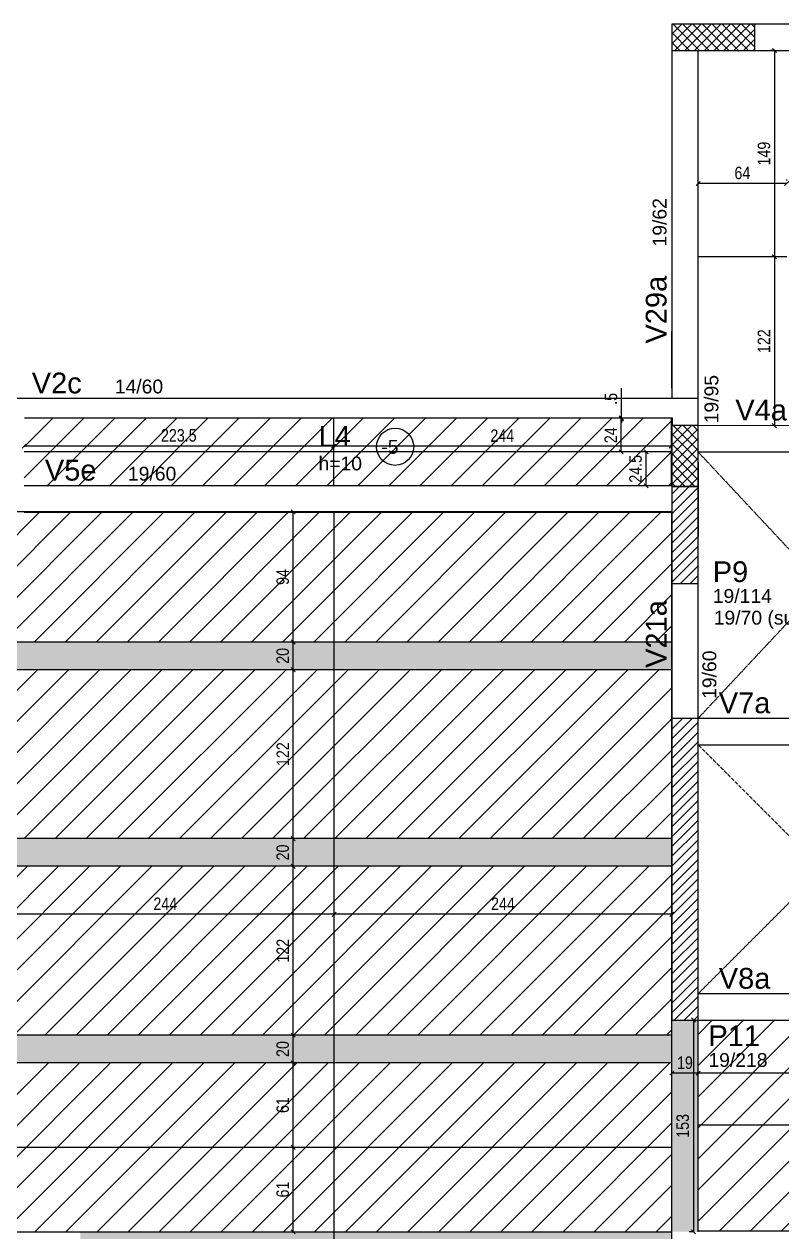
# Model space of a CAD drawing. Extents: x 1022 to 7350, y 170 to 3791.
# Drawn here: x 3468 to 4016, y 2103 to 2975 of the extents above; entities that cross this region are included whole.
import ezdxf

# ---------------------------------------------------------------- set-up
doc = ezdxf.new("R2010")
doc.units = 0
doc.linetypes.add('HIDDEN', pattern=[0.375, 0.25, -0.125])
for name, color, linetype in [('3', 3, 'Continuous'), ('8', 8, 'Continuous'), ('COTA', 241, 'Continuous'), ('ES-VIGA', 3, 'Continuous'), ('L-D', 2, 'Continuous'), ('L-N', 4, 'Continuous'), ('P-D', 2, 'Continuous'), ('Painéis', 200, 'Continuous'), ('Pilares', 5, 'Continuous'), ('SHAFT', 1, 'HIDDEN'), ('VIG-D', 2, 'Continuous'), ('VIG-N', 4, 'Continuous')]:
    doc.layers.add(name, color=color, linetype=linetype)
doc.layers.add('Hachura', color=251, linetype='Continuous', lineweight=9)
doc.layers.add('REAPROVEITAMENTO', color=251, linetype='Continuous', lineweight=9)
doc.styles.add('COTA TECNICA-50', font='techl___.ttf', dxfattribs={"height": 9})
doc.styles.get("Standard").update_dxf_attribs({"font": 'arial.ttf'})
doc.dimstyles.new('COTA PAINEL-50', dxfattribs={"dimtxt": 9, "dimasz": 3, "dimexe": 3, "dimexo": 3, "dimgap": 3, "dimtad": 1, "dimdec": 1, "dimzin": 12, "dimdsep": 46, "dimtxsty": 'COTA TECNICA-50', "dimblk1": 'OBLIQUE', "dimblk2": 'OBLIQUE', "dimsah": 1, "dimcen": 0.9, "dimclrd": 4, "dimclre": 4, "dimclrt": 240, "dimadec": 1, "dimazin": 3, "dimtfac": 1, "dimtdec": 1, "dimtmove": 0, "dimatfit": 3, "dimfxl": 1, "dimtolj": 1, "dimtzin": 12, "dimarcsym": 0})
pattern_1 = [(45, (-1214.97, -298.365), (-11.22532, 11.22532), [])]

# ---------------------------------------------------------------- blocks, each defined once
blk = doc.blocks.new('_Oblique')
at = {"color": 0, "linetype": 'ByBlock', "lineweight": -2}
blk.add_line((-0.5, -0.5), (0.5, 0.5), dxfattribs=at)
blk = doc.blocks.new('*D176')
at = {"layer": 'COTA', "color": 4, "lineweight": -2, "transparency": 16777216}
for p, q in [((3662.91, 2102.86), (3662.91, 2163.86)), ((3665.91, 2163.86), (3665.91, 2163.86))]:
    blk.add_line(p, q, dxfattribs=at)
at = {"layer": 'Defpoints', "color": 0, "transparency": 16777216}
for p in [(3662.91, 2163.86), (3662.91, 2163.86), (3662.91, 2102.86)]:
    blk.add_point(p, dxfattribs=at)
at = {"layer": 'COTA', "color": 4, "lineweight": -2, "transparency": 16777216, "xscale": 3, "yscale": 3, "zscale": 3}
for p, rotation in [((3662.91, 2163.86), 90), ((3662.91, 2102.86), 270)]:
    blk.add_blockref('_Oblique', p, dxfattribs=dict(at, rotation=rotation))
at = {"layer": 'COTA', "color": 240, "transparency": 16777216, "insert": (3655.32, 2133.36), "char_height": 9, "attachment_point": 5, "rotation": 90, "style": 'COTA TECNICA-50'}
blk.add_mtext('\\A1;61', dxfattribs=at)
blk = doc.blocks.new('*D24')
at = {"layer": 'COTA', "color": 4, "lineweight": -2, "transparency": 16777216}
blk.add_line((3662.91, 2163.86), (3662.91, 2224.86), dxfattribs=at)
at = {"layer": 'Defpoints', "color": 0, "transparency": 16777216}
for p in [(3662.91, 2224.86), (3662.91, 2224.86), (3662.91, 2163.86)]:
    blk.add_point(p, dxfattribs=at)
at = {"layer": 'COTA', "color": 4, "lineweight": -2, "transparency": 16777216, "xscale": 3, "yscale": 3, "zscale": 3}
for p, rotation in [((3662.91, 2224.86), 90), ((3662.91, 2163.86), 270)]:
    blk.add_blockref('_Oblique', p, dxfattribs=dict(at, rotation=rotation))
at = {"layer": 'COTA', "color": 240, "transparency": 16777216, "insert": (3655.32, 2194.36), "char_height": 9, "attachment_point": 5, "rotation": 90, "style": 'COTA TECNICA-50'}
blk.add_mtext('\\A1;61', dxfattribs=at)
blk = doc.blocks.new('*D25')
at = {"layer": 'COTA', "color": 4, "lineweight": -2, "transparency": 16777216}
blk.add_line((3936.45, 2332.21), (3692.45, 2332.21), dxfattribs=at)
at = {"layer": 'Defpoints', "color": 0, "transparency": 16777216}
for p in [(3692.45, 2332.21), (3692.45, 2332.21), (3936.45, 2332.21)]:
    blk.add_point(p, dxfattribs=at)
at = {"layer": 'COTA', "color": 4, "lineweight": -2, "transparency": 16777216, "xscale": 3, "yscale": 3, "zscale": 3, "rotation": 180}
blk.add_blockref('_Oblique', (3692.45, 2332.21), dxfattribs=at)
at = {"layer": 'COTA', "color": 4, "lineweight": -2, "transparency": 16777216, "xscale": 3, "yscale": 3, "zscale": 3}
blk.add_blockref('_Oblique', (3936.45, 2332.21), dxfattribs=at)
at = {"layer": 'COTA', "color": 240, "transparency": 16777216, "insert": (3814.45, 2339.77), "char_height": 9, "attachment_point": 5, "style": 'COTA TECNICA-50'}
blk.add_mtext('\\A1;244', dxfattribs=at)
blk = doc.blocks.new('*D26')
at = {"layer": 'COTA', "color": 4, "lineweight": -2, "transparency": 16777216}
for p, q in [((3448.45, 2335.21), (3448.45, 2335.21)), ((3692.45, 2332.21), (3448.45, 2332.21))]:
    blk.add_line(p, q, dxfattribs=at)
at = {"layer": 'Defpoints', "color": 0, "transparency": 16777216}
for p in [(3448.45, 2332.21), (3448.45, 2332.21), (3692.45, 2332.21)]:
    blk.add_point(p, dxfattribs=at)
at = {"layer": 'COTA', "color": 4, "lineweight": -2, "transparency": 16777216, "xscale": 3, "yscale": 3, "zscale": 3, "rotation": 180}
blk.add_blockref('_Oblique', (3448.45, 2332.21), dxfattribs=at)
at = {"layer": 'COTA', "color": 4, "lineweight": -2, "transparency": 16777216, "xscale": 3, "yscale": 3, "zscale": 3}
blk.add_blockref('_Oblique', (3692.45, 2332.21), dxfattribs=at)
at = {"layer": 'COTA', "color": 240, "transparency": 16777216, "insert": (3570.45, 2339.77), "char_height": 9, "attachment_point": 5, "style": 'COTA TECNICA-50'}
blk.add_mtext('\\A1;244', dxfattribs=at)
blk = doc.blocks.new('*D93')
at = {"layer": 'COTA', "color": 4, "lineweight": -2, "transparency": 16777216}
blk.add_line((3662.91, 2224.86), (3662.91, 2244.86), dxfattribs=at)
at = {"layer": 'Defpoints', "color": 0, "transparency": 16777216}
for p in [(3662.91, 2244.86), (3662.91, 2244.86), (3662.91, 2224.86)]:
    blk.add_point(p, dxfattribs=at)
at = {"layer": 'COTA', "color": 4, "lineweight": -2, "transparency": 16777216, "xscale": 3, "yscale": 3, "zscale": 3}
for p, rotation in [((3662.91, 2244.86), 90), ((3662.91, 2224.86), 270)]:
    blk.add_blockref('_Oblique', p, dxfattribs=dict(at, rotation=rotation))
at = {"layer": 'COTA', "color": 240, "transparency": 16777216, "insert": (3655.32, 2234.86), "char_height": 9, "attachment_point": 5, "rotation": 90, "style": 'COTA TECNICA-50'}
blk.add_mtext('\\A1;20', dxfattribs=at)
blk = doc.blocks.new('*D94')
at = {"layer": 'COTA', "color": 4, "lineweight": -2, "transparency": 16777216}
blk.add_line((3662.91, 2244.86), (3662.91, 2366.86), dxfattribs=at)
at = {"layer": 'Defpoints', "color": 0, "transparency": 16777216}
for p in [(3662.91, 2366.86), (3662.91, 2366.86), (3662.91, 2244.86)]:
    blk.add_point(p, dxfattribs=at)
at = {"layer": 'COTA', "color": 4, "lineweight": -2, "transparency": 16777216, "xscale": 3, "yscale": 3, "zscale": 3}
for p, rotation in [((3662.91, 2366.86), 90), ((3662.91, 2244.86), 270)]:
    blk.add_blockref('_Oblique', p, dxfattribs=dict(at, rotation=rotation))
at = {"layer": 'COTA', "color": 240, "transparency": 16777216, "insert": (3655.36, 2305.86), "char_height": 9, "attachment_point": 5, "rotation": 90, "style": 'COTA TECNICA-50'}
blk.add_mtext('\\A1;122', dxfattribs=at)
blk = doc.blocks.new('*D95')
at = {"layer": 'COTA', "color": 4, "lineweight": -2, "transparency": 16777216}
blk.add_line((3662.91, 2366.86), (3662.91, 2386.86), dxfattribs=at)
at = {"layer": 'Defpoints', "color": 0, "transparency": 16777216}
for p in [(3662.91, 2386.86), (3662.91, 2386.86), (3662.91, 2366.86)]:
    blk.add_point(p, dxfattribs=at)
at = {"layer": 'COTA', "color": 4, "lineweight": -2, "transparency": 16777216, "xscale": 3, "yscale": 3, "zscale": 3}
for p, rotation in [((3662.91, 2386.86), 90), ((3662.91, 2366.86), 270)]:
    blk.add_blockref('_Oblique', p, dxfattribs=dict(at, rotation=rotation))
at = {"layer": 'COTA', "color": 240, "transparency": 16777216, "insert": (3655.32, 2376.86), "char_height": 9, "attachment_point": 5, "rotation": 90, "style": 'COTA TECNICA-50'}
blk.add_mtext('\\A1;20', dxfattribs=at)
blk = doc.blocks.new('*D96')
at = {"layer": 'COTA', "color": 4, "lineweight": -2, "transparency": 16777216}
blk.add_line((3662.91, 2386.86), (3662.91, 2508.86), dxfattribs=at)
at = {"layer": 'Defpoints', "color": 0, "transparency": 16777216}
for p in [(3662.91, 2508.86), (3662.91, 2508.86), (3662.91, 2386.86)]:
    blk.add_point(p, dxfattribs=at)
at = {"layer": 'COTA', "color": 4, "lineweight": -2, "transparency": 16777216, "xscale": 3, "yscale": 3, "zscale": 3}
for p, rotation in [((3662.91, 2508.86), 90), ((3662.91, 2386.86), 270)]:
    blk.add_blockref('_Oblique', p, dxfattribs=dict(at, rotation=rotation))
at = {"layer": 'COTA', "color": 240, "transparency": 16777216, "insert": (3655.36, 2447.86), "char_height": 9, "attachment_point": 5, "rotation": 90, "style": 'COTA TECNICA-50'}
blk.add_mtext('\\A1;122', dxfattribs=at)
blk = doc.blocks.new('*D97')
at = {"layer": 'COTA', "color": 4, "lineweight": -2, "transparency": 16777216}
blk.add_line((3662.91, 2508.86), (3662.91, 2528.87), dxfattribs=at)
at = {"layer": 'Defpoints', "color": 0, "transparency": 16777216}
for p in [(3662.91, 2528.87), (3662.91, 2528.87), (3662.91, 2508.86)]:
    blk.add_point(p, dxfattribs=at)
at = {"layer": 'COTA', "color": 4, "lineweight": -2, "transparency": 16777216, "xscale": 3, "yscale": 3, "zscale": 3}
for p, rotation in [((3662.91, 2528.87), 90), ((3662.91, 2508.86), 270)]:
    blk.add_blockref('_Oblique', p, dxfattribs=dict(at, rotation=rotation))
at = {"layer": 'COTA', "color": 240, "transparency": 16777216, "insert": (3655.32, 2518.87), "char_height": 9, "attachment_point": 5, "rotation": 90, "style": 'COTA TECNICA-50'}
blk.add_mtext('\\A1;20', dxfattribs=at)
blk = doc.blocks.new('*D98')
at = {"layer": 'COTA', "color": 4, "lineweight": -2, "transparency": 16777216}
blk.add_line((3662.91, 2528.87), (3662.91, 2622.86), dxfattribs=at)
at = {"layer": 'Defpoints', "color": 0, "transparency": 16777216}
for p in [(3662.91, 2622.86), (3662.91, 2622.86), (3662.91, 2528.87)]:
    blk.add_point(p, dxfattribs=at)
at = {"layer": 'COTA', "color": 4, "lineweight": -2, "transparency": 16777216, "xscale": 3, "yscale": 3, "zscale": 3}
for p, rotation in [((3662.91, 2622.86), 90), ((3662.91, 2528.87), 270)]:
    blk.add_blockref('_Oblique', p, dxfattribs=dict(at, rotation=rotation))
at = {"layer": 'COTA', "color": 240, "transparency": 16777216, "insert": (3655.32, 2575.86), "char_height": 9, "attachment_point": 5, "rotation": 90, "style": 'COTA TECNICA-50'}
blk.add_mtext('\\A1;94', dxfattribs=at)
blk = doc.blocks.new('*D110')
at = {"layer": 'COTA', "color": 4, "lineweight": -2, "transparency": 16777216}
blk.add_line((4132.44, 2217.37), (3955.45, 2217.37), dxfattribs=at)
at = {"layer": 'Defpoints', "color": 0, "transparency": 16777216}
for p in [(3955.45, 2217.37), (3955.45, 2217.37), (4132.44, 2217.37)]:
    blk.add_point(p, dxfattribs=at)
at = {"layer": 'COTA', "color": 4, "lineweight": -2, "transparency": 16777216, "xscale": 3, "yscale": 3, "zscale": 3, "rotation": 180}
blk.add_blockref('_Oblique', (3955.45, 2217.37), dxfattribs=at)
at = {"layer": 'COTA', "color": 4, "lineweight": -2, "transparency": 16777216, "xscale": 3, "yscale": 3, "zscale": 3}
blk.add_blockref('_Oblique', (4132.44, 2217.37), dxfattribs=at)
at = {"layer": 'COTA', "color": 240, "transparency": 16777216, "insert": (4043.95, 2224.94), "char_height": 9, "attachment_point": 5, "style": 'COTA TECNICA-50'}
blk.add_mtext('\\A1;177', dxfattribs=at)
blk = doc.blocks.new('*D111')
at = {"layer": 'COTA', "color": 4, "lineweight": -2, "transparency": 16777216}
blk.add_line((3955.45, 2217.37), (3936.45, 2217.37), dxfattribs=at)
at = {"layer": 'Defpoints', "color": 0, "transparency": 16777216}
for p in [(3936.45, 2217.37), (3936.45, 2217.37), (3955.45, 2217.37)]:
    blk.add_point(p, dxfattribs=at)
at = {"layer": 'COTA', "color": 4, "lineweight": -2, "transparency": 16777216, "xscale": 3, "yscale": 3, "zscale": 3, "rotation": 180}
blk.add_blockref('_Oblique', (3936.45, 2217.37), dxfattribs=at)
at = {"layer": 'COTA', "color": 4, "lineweight": -2, "transparency": 16777216, "xscale": 3, "yscale": 3, "zscale": 3}
blk.add_blockref('_Oblique', (3955.45, 2217.37), dxfattribs=at)
at = {"layer": 'COTA', "color": 240, "transparency": 16777216, "insert": (3945.95, 2224.95), "char_height": 9, "attachment_point": 5, "style": 'COTA TECNICA-50'}
blk.add_mtext('\\A1;19', dxfattribs=at)
blk = doc.blocks.new('*D221')
at = {"layer": 'COTA', "color": 4, "lineweight": -2, "transparency": 16777216}
for p, q in [((3952.1, 2255.86), (3952.1, 2102.86)), ((3952.45, 2102.86), (3949.1, 2102.86))]:
    blk.add_line(p, q, dxfattribs=at)
at = {"layer": 'Defpoints', "color": 0, "transparency": 16777216}
for p in [(3952.1, 2255.86), (3952.1, 2102.86), (3955.45, 2102.86)]:
    blk.add_point(p, dxfattribs=at)
at = {"layer": 'COTA', "color": 4, "lineweight": -2, "transparency": 16777216, "xscale": 3, "yscale": 3, "zscale": 3}
for p, rotation in [((3952.1, 2255.86), 90), ((3952.1, 2102.86), 270)]:
    blk.add_blockref('_Oblique', p, dxfattribs=dict(at, rotation=rotation))
at = {"layer": 'COTA', "color": 240, "transparency": 16777216, "insert": (3944.4, 2179.36), "char_height": 9, "attachment_point": 5, "rotation": 90, "style": 'COTA TECNICA-50'}
blk.add_mtext('\\A1;153', dxfattribs=at)
blk = doc.blocks.new('*D137')
at = {"layer": 'COTA', "color": 4, "lineweight": -2, "transparency": 16777216}
blk.add_line((3917.9, 2641.72), (3917.9, 2666.22), dxfattribs=at)
at = {"layer": 'Defpoints', "color": 0, "transparency": 16777216}
for p in [(3917.9, 2666.22), (3917.9, 2666.22), (3917.9, 2641.72)]:
    blk.add_point(p, dxfattribs=at)
at = {"layer": 'COTA', "color": 4, "lineweight": -2, "transparency": 16777216, "xscale": 3, "yscale": 3, "zscale": 3}
for p, rotation in [((3917.9, 2666.22), 90), ((3917.9, 2641.72), 270)]:
    blk.add_blockref('_Oblique', p, dxfattribs=dict(at, rotation=rotation))
at = {"layer": 'COTA', "color": 240, "transparency": 16777216, "insert": (3910.3, 2653.97), "char_height": 9, "attachment_point": 5, "rotation": 90, "style": 'COTA TECNICA-50'}
blk.add_mtext('\\A1;24.5', dxfattribs=at)
blk = doc.blocks.new('*D138')
at = {"layer": 'COTA', "color": 4, "lineweight": -2, "transparency": 16777216}
blk.add_line((3899.89, 2666.22), (3899.89, 2690.22), dxfattribs=at)
at = {"layer": 'Defpoints', "color": 0, "transparency": 16777216}
for p in [(3899.89, 2690.22), (3899.89, 2690.22), (3899.89, 2666.22)]:
    blk.add_point(p, dxfattribs=at)
at = {"layer": 'COTA', "color": 4, "lineweight": -2, "transparency": 16777216, "xscale": 3, "yscale": 3, "zscale": 3}
for p, rotation in [((3899.89, 2690.22), 90), ((3899.89, 2666.22), 270)]:
    blk.add_blockref('_Oblique', p, dxfattribs=dict(at, rotation=rotation))
at = {"layer": 'COTA', "color": 240, "transparency": 16777216, "insert": (3892.33, 2678.22), "char_height": 9, "attachment_point": 5, "rotation": 90, "style": 'COTA TECNICA-50'}
blk.add_mtext('\\A1;24', dxfattribs=at)
blk = doc.blocks.new('*D139')
at = {"layer": 'COTA', "color": 4, "lineweight": -2, "transparency": 16777216}
for p, q in [((3900.08, 2690.72), (3900.08, 2712.31)), ((3900.08, 2690.22), (3900.08, 2690.72)), ((3900.08, 2690.22), (3900.08, 2687.22))]:
    blk.add_line(p, q, dxfattribs=at)
at = {"layer": 'Defpoints', "color": 0, "transparency": 16777216}
for p in [(3900.08, 2690.72), (3900.08, 2690.72), (3900.08, 2690.22)]:
    blk.add_point(p, dxfattribs=at)
at = {"layer": 'COTA', "color": 4, "lineweight": -2, "transparency": 16777216, "xscale": 3, "yscale": 3, "zscale": 3}
for p, rotation in [((3900.08, 2690.72), 270), ((3900.08, 2690.22), 90)]:
    blk.add_blockref('_Oblique', p, dxfattribs=dict(at, rotation=rotation))
at = {"layer": 'COTA', "color": 240, "transparency": 16777216, "insert": (3892.48, 2704.51), "char_height": 9, "attachment_point": 5, "rotation": 90, "style": 'COTA TECNICA-50'}
blk.add_mtext('\\A1;.5', dxfattribs=at)
blk = doc.blocks.new('*D233')
at = {"layer": 'COTA', "color": 4, "lineweight": -2, "transparency": 16777216}
blk.add_line((3935.96, 2670.41), (3691.96, 2670.41), dxfattribs=at)
at = {"layer": 'Defpoints', "color": 0, "transparency": 16777216}
for p in [(3691.96, 2670.41), (3691.96, 2670.41), (3935.96, 2670.41)]:
    blk.add_point(p, dxfattribs=at)
at = {"layer": 'COTA', "color": 4, "lineweight": -2, "transparency": 16777216, "xscale": 3, "yscale": 3, "zscale": 3, "rotation": 180}
blk.add_blockref('_Oblique', (3691.96, 2670.41), dxfattribs=at)
at = {"layer": 'COTA', "color": 4, "lineweight": -2, "transparency": 16777216, "xscale": 3, "yscale": 3, "zscale": 3}
blk.add_blockref('_Oblique', (3935.96, 2670.41), dxfattribs=at)
at = {"layer": 'COTA', "color": 240, "transparency": 16777216, "insert": (3813.96, 2677.97), "char_height": 9, "attachment_point": 5, "style": 'COTA TECNICA-50'}
blk.add_mtext('\\A1;244', dxfattribs=at)
blk = doc.blocks.new('*D140')
at = {"layer": 'COTA', "color": 4, "lineweight": -2, "transparency": 16777216}
blk.add_line((3691.96, 2670.41), (3468.46, 2670.41), dxfattribs=at)
at = {"layer": 'Defpoints', "color": 0, "transparency": 16777216}
for p in [(3468.46, 2670.41), (3468.46, 2670.41), (3691.96, 2670.41)]:
    blk.add_point(p, dxfattribs=at)
at = {"layer": 'COTA', "color": 4, "lineweight": -2, "transparency": 16777216, "xscale": 3, "yscale": 3, "zscale": 3, "rotation": 180}
blk.add_blockref('_Oblique', (3468.46, 2670.41), dxfattribs=at)
at = {"layer": 'COTA', "color": 4, "lineweight": -2, "transparency": 16777216, "xscale": 3, "yscale": 3, "zscale": 3}
blk.add_blockref('_Oblique', (3691.96, 2670.41), dxfattribs=at)
at = {"layer": 'COTA', "color": 240, "transparency": 16777216, "insert": (3580.21, 2678.11), "char_height": 9, "attachment_point": 5, "style": 'COTA TECNICA-50'}
blk.add_mtext('\\A1;223.5', dxfattribs=at)
blk = doc.blocks.new('*D156')
at = {"layer": 'COTA', "color": 4, "lineweight": -2, "transparency": 16777216}
for p, q in [((3955.47, 2862.25), (3955.47, 2863.07)), ((4019.47, 2862.24), (4019.47, 2863.07)), ((4019.47, 2860.07), (3955.47, 2860.07))]:
    blk.add_line(p, q, dxfattribs=at)
at = {"layer": 'Defpoints', "color": 0, "transparency": 16777216}
for p in [(3955.47, 2860.07), (3955.47, 2859.25), (4019.47, 2859.24)]:
    blk.add_point(p, dxfattribs=at)
at = {"layer": 'COTA', "color": 4, "lineweight": -2, "transparency": 16777216, "xscale": 3, "yscale": 3, "zscale": 3, "rotation": 180}
blk.add_blockref('_Oblique', (3955.47, 2860.07), dxfattribs=at)
at = {"layer": 'COTA', "color": 4, "lineweight": -2, "transparency": 16777216, "xscale": 3, "yscale": 3, "zscale": 3}
blk.add_blockref('_Oblique', (4019.47, 2860.07), dxfattribs=at)
at = {"layer": 'COTA', "color": 240, "transparency": 16777216, "insert": (3987.47, 2867.66), "char_height": 9, "attachment_point": 5, "style": 'COTA TECNICA-50'}
blk.add_mtext('\\A1;64', dxfattribs=at)
blk = doc.blocks.new('*D247')
at = {"layer": 'COTA', "color": 4, "lineweight": -2, "transparency": 16777216}
for p, q in [((4011.01, 2956.19), (4007.7, 2956.19)), ((4010.7, 2956.19), (4010.7, 2807.16)), ((4010.82, 2807.16), (4007.7, 2807.16))]:
    blk.add_line(p, q, dxfattribs=at)
at = {"layer": 'Defpoints', "color": 0, "transparency": 16777216}
for p in [(4014.01, 2956.19), (4010.7, 2807.16), (4013.82, 2807.16)]:
    blk.add_point(p, dxfattribs=at)
at = {"layer": 'COTA', "color": 4, "lineweight": -2, "transparency": 16777216, "xscale": 3, "yscale": 3, "zscale": 3}
for p, rotation in [((4010.7, 2956.19), 90), ((4010.7, 2807.16), 270)]:
    blk.add_blockref('_Oblique', p, dxfattribs=dict(at, rotation=rotation))
at = {"layer": 'COTA', "color": 240, "transparency": 16777216, "insert": (4003.11, 2881.67), "char_height": 9, "attachment_point": 5, "rotation": 90, "style": 'COTA TECNICA-50'}
blk.add_mtext('\\A1;149', dxfattribs=at)
blk = doc.blocks.new('*D248')
at = {"layer": 'COTA', "color": 4, "lineweight": -2, "transparency": 16777216}
for p, q in [((4010.6, 2807.16), (4010.6, 2685.19)), ((4013.6, 2807.16), (4013.6, 2807.16)), ((4007.87, 2685.19), (4007.6, 2685.19))]:
    blk.add_line(p, q, dxfattribs=at)
at = {"layer": 'Defpoints', "color": 0, "transparency": 16777216}
for p in [(4010.6, 2807.16), (4010.6, 2685.19), (4010.87, 2685.19)]:
    blk.add_point(p, dxfattribs=at)
at = {"layer": 'COTA', "color": 4, "lineweight": -2, "transparency": 16777216, "xscale": 3, "yscale": 3, "zscale": 3}
for p, rotation in [((4010.6, 2807.16), 90), ((4010.6, 2685.19), 270)]:
    blk.add_blockref('_Oblique', p, dxfattribs=dict(at, rotation=rotation))
at = {"layer": 'COTA', "color": 240, "transparency": 16777216, "insert": (4003.05, 2746.17), "char_height": 9, "attachment_point": 5, "rotation": 90, "style": 'COTA TECNICA-50'}
blk.add_mtext('\\A1;122', dxfattribs=at)

msp = doc.modelspace()

# ---------------------------------------------------------------- hatches: boundary and pattern name
at = {"layer": 'Hachura', "linetype": 'ByBlock'}
h = msp.add_hatch(color=256, dxfattribs=at)
h.dxf.hatch_style = 1
h.paths.add_polyline_path([(2003.95, 2528.86), (2003.95, 2508.83), (3936.45, 2508.83), (3936.45, 2528.86)])
h = msp.add_hatch(color=256, dxfattribs=at)
h.dxf.hatch_style = 1
h.paths.add_polyline_path([(2003.95, 2386.86), (2003.95, 2366.83), (3936.45, 2366.83), (3936.45, 2386.86)])
h = msp.add_hatch(color=256, dxfattribs=at)
h.dxf.hatch_style = 1
h.paths.add_polyline_path([(3955.41, 2102.86), (3936.37, 2102.86), (3936.45, 2255.86), (3955.49, 2255.86)])
h = msp.add_hatch(color=256, dxfattribs=at)
h.dxf.hatch_style = 1
h.paths.add_polyline_path([(2350.95, 2244.86), (2350.95, 2224.83), (3936.45, 2224.83), (3936.45, 2244.86)])
h.paths.add_polyline_path([(2084.96, 2244.86), (2084.96, 2224.83), (2331.95, 2224.83), (2331.95, 2244.86)])
h = msp.add_hatch(color=256, dxfattribs=at)
h.dxf.hatch_style = 1
h.paths.add_polyline_path([(3936.45, 2102.86), (3508.95, 2102.86), (3508.95, 2083.86), (3936.45, 2083.86)])
at = {"layer": 'REAPROVEITAMENTO', "linetype": 'ByBlock'}
h = msp.add_hatch(dxfattribs=at)
h.set_pattern_fill('ANSI31', color=256, scale=5, style=2)
h.set_pattern_definition([(45, (-1157.106, -182.003), (-11.22532, 11.22532), [])])
h.paths.add_polyline_path([(3936.46, 2690.86), (3468.46, 2690.65), (3468.45, 2641.53), (3936.46, 2641.74)])
h = msp.add_hatch(dxfattribs=at)
h.set_pattern_fill('ANSI31', color=256, scale=5, style=2)
h.set_pattern_definition(pattern_1)
h.paths.add_polyline_path([(3936.45, 2622.86), (2084.95, 2622.86), (2003.95, 2622.86), (2003.95, 2528.86), (3936.45, 2528.86)])
h = msp.add_hatch(dxfattribs=at)
h.set_pattern_fill('ANSI31', color=256, scale=5, style=2)
h.set_pattern_definition(pattern_1)
h.paths.add_polyline_path([(3936.45, 2508.86), (2003.95, 2508.86), (2003.95, 2386.86), (3936.45, 2386.86)])
h = msp.add_hatch(dxfattribs=at)
h.set_pattern_fill('ANSI31', color=256, scale=5, style=2)
h.set_pattern_definition(pattern_1)
h.paths.add_polyline_path([(3936.45, 2366.86), (2350.95, 2366.86), (2350.95, 2244.86), (3936.45, 2244.86)])
h.paths.add_polyline_path([(2825.01, 2330.9), (2852.16, 2330.9), (2852.16, 2349.43), (2825.01, 2349.43)], flags=16)
h = msp.add_hatch(dxfattribs=at)
h.set_pattern_fill('ANSI31', color=256, scale=5, style=2)
h.set_pattern_definition(pattern_1)
h.paths.add_polyline_path([(4498.45, 2255.86), (4338.95, 2255.86), (3955.45, 2255.86), (3955.45, 2103.36), (4498.45, 2103.36)])
h.paths.add_polyline_path([(4297.03, 2126.02), (4297.03, 2157.7), (4278.51, 2157.7), (4278.51, 2126.02)], flags=16)
h = msp.add_hatch(dxfattribs=at)
h.set_pattern_fill('ANSI31', color=256, scale=5, style=2)
h.set_pattern_definition(pattern_1)
h.paths.add_polyline_path([(3936.45, 2224.87), (2350.94, 2224.86), (2350.94, 2102.86), (3936.45, 2102.86)])

# ---------------------------------------------------------------- linework, layer by layer
at = {"layer": '3', "linetype": 'Continuous'}
msp.add_circle((3736.53, 2669.91), 13.42, dxfattribs=at)
at = {"layer": '8', "linetype": 'Continuous'}
for p, q in [((3936.48, 2960.98), (3950.69, 2975.2)), ((3936.48, 2968.05), (3943.62, 2975.2)), ((3936.48, 2975.12), (3936.55, 2975.2)), ((3936.48, 2975.2), (3936.48, 2975.2)), ((3936.48, 2975.2), (3936.48, 2975.2)), ((3937.43, 2975.2), (3956.43, 2956.19)), ((3938.76, 2956.2), (3957.77, 2975.19)), ((3944.5, 2975.2), (3963.5, 2956.19)), ((3945.84, 2956.2), (3964.84, 2975.19)), ((3951.57, 2975.2), (3970.57, 2956.19)), ((3952.91, 2956.2), (3971.91, 2975.19)), ((3958.64, 2975.19), (3977.64, 2956.19)), ((3959.98, 2956.19), (3978.98, 2975.19)), ((3965.72, 2975.19), (3984.71, 2956.19)), ((3967.05, 2956.19), (3986.05, 2975.19)), ((3972.79, 2975.19), (3991.78, 2956.19)), ((3974.12, 2956.19), (3993.12, 2975.19)), ((3979.86, 2975.19), (3996.48, 2958.57)), ((3986.93, 2975.19), (3996.48, 2965.64)), ((3994, 2975.19), (3996.48, 2972.71)), ((3996.48, 2975.19), (3996.48, 2975.19)), ((3996.48, 2975.19), (3996.48, 2975.19)), ((3936.48, 2969.08), (3949.36, 2956.2)), ((3981.19, 2956.19), (3996.48, 2971.48)), ((3936.48, 2962.01), (3942.29, 2956.2)), ((3966.48, 2965.69), (3966.48, 2965.69)), ((3988.26, 2956.19), (3996.48, 2964.41)), ((3936.47, 2956.2), (3936.47, 2956.2)), ((3936.47, 2956.2), (3936.47, 2956.2)), ((3995.33, 2956.19), (3996.48, 2957.34)), ((3936.45, 2712.19), (3936.46, 2753.54)), ((3936.45, 2704.69), (3936.45, 2704.69)), ((3936.45, 2704.69), (3936.45, 2704.69)), ((3936.45, 2671.06), (3950.58, 2685.19)), ((3936.45, 2678.13), (3943.51, 2685.19)), ((3936.45, 2663.99), (3955.45, 2682.99)), ((3936.45, 2679.17), (3955.45, 2660.17)), ((3937.49, 2685.19), (3955.45, 2667.24)), ((3944.57, 2685.19), (3955.45, 2674.31)), ((3951.64, 2685.19), (3955.45, 2681.38)), ((3936.45, 2656.92), (3955.45, 2675.92)), ((3936.45, 2672.1), (3955.45, 2653.1)), ((3936.45, 2649.85), (3955.45, 2668.85)), ((3936.45, 2665.03), (3955.45, 2646.02)), ((3936.45, 2642.78), (3955.45, 2661.78)), ((3955.45, 2666.19), (3955.45, 2666.19)), ((3936.45, 2657.95), (3953.21, 2641.19)), ((3936.45, 2653.7), (3936.45, 2653.7)), ((3941.93, 2641.19), (3955.45, 2654.71)), ((3955.45, 2658.69), (3955.44, 2604.98)), ((3936.45, 2650.88), (3946.14, 2641.19)), ((3936.45, 2643.81), (3939.06, 2641.19)), ((3949.01, 2641.19), (3955.45, 2647.63)), ((3916.95, 2641.7), (3870, 2641.7)), ((3924.45, 2641.7), (3924.45, 2641.7)), ((3936.45, 2628.64), (3949.01, 2641.19)), ((3936.45, 2635.71), (3941.93, 2641.19)), ((3936.45, 2621.57), (3955.45, 2640.56)), ((3936.44, 2614.49), (3955.45, 2633.49)), ((3936.44, 2607.42), (3955.45, 2626.42)), ((3945.95, 2628.19), (3945.95, 2628.19)), ((3936.44, 2600.35), (3955.44, 2619.35)), ((3936.45, 2622.7), (3936.45, 2622.7)), ((3936.44, 2593.28), (3955.44, 2612.28)), ((3936.44, 2586.21), (3955.44, 2605.21)), ((3936.44, 2579.14), (3955.44, 2598.14)), ((3936.44, 2572.07), (3955.44, 2591.07)), ((3942.64, 2571.19), (3955.44, 2584)), ((3949.71, 2571.19), (3955.44, 2576.92)), ((3936.44, 2571.19), (3936.44, 2571.19)), ((3936.44, 2571.19), (3936.44, 2571.19)), ((3936.42, 2372.2), (3936.44, 2506.61)), ((3936.43, 2458.93), (3951.2, 2473.7)), ((3936.43, 2466), (3944.13, 2473.7)), ((3936.43, 2473.07), (3937.06, 2473.7)), ((3936.43, 2473.7), (3936.43, 2473.7)), ((3936.43, 2473.7), (3936.43, 2473.7)), ((3936.43, 2451.86), (3955.43, 2470.86)), ((3936.43, 2444.79), (3955.43, 2463.79)), ((3936.43, 2437.72), (3955.43, 2456.72)), ((3936.43, 2430.65), (3955.43, 2449.64)), ((3936.43, 2423.58), (3955.43, 2442.57)), ((3936.43, 2416.5), (3955.43, 2435.5)), ((3936.43, 2409.43), (3955.43, 2428.43)), ((3936.43, 2402.36), (3955.43, 2421.36)), ((3936.43, 2395.29), (3955.43, 2414.29)), ((3936.42, 2381.15), (3955.43, 2400.15)), ((3936.43, 2388.22), (3955.43, 2407.22)), ((3936.42, 2374.08), (3955.43, 2393.08)), ((3936.42, 2367.01), (3955.43, 2386.01)), ((3936.42, 2359.94), (3955.42, 2378.93)), ((3936.42, 2352.86), (3955.42, 2371.86)), ((3936.42, 2345.79), (3955.42, 2364.79)), ((3936.42, 2364.7), (3936.42, 2364.7)), ((3945.92, 2364.7), (3945.92, 2364.7)), ((3936.42, 2338.72), (3955.42, 2357.72)), ((3936.42, 2331.65), (3955.42, 2350.65)), ((3936.42, 2324.58), (3955.42, 2343.58)), ((3936.42, 2317.51), (3955.42, 2336.51)), ((3936.42, 2292.2), (3936.42, 2329.78)), ((3936.42, 2310.44), (3955.42, 2329.44)), ((3936.42, 2303.37), (3955.42, 2322.37)), ((3936.42, 2296.3), (3955.42, 2315.29)), ((3936.42, 2289.23), (3955.42, 2308.22)), ((3936.42, 2282.15), (3955.42, 2301.15)), ((3936.42, 2275.08), (3955.42, 2294.08)), ((3936.42, 2268.01), (3955.42, 2287.01)), ((3936.41, 2260.94), (3955.42, 2279.94)), ((3936.42, 2284.7), (3936.42, 2284.7)), ((3938.24, 2255.7), (3955.42, 2272.87)), ((3945.31, 2255.7), (3955.42, 2265.8)), ((3936.41, 2255.7), (3936.41, 2255.7)), ((3936.41, 2255.7), (3936.41, 2255.7)), ((3936.41, 2255.7), (3936.41, 2255.7)), ((3952.38, 2255.7), (3955.41, 2258.73))]:
    msp.add_line(p, q, dxfattribs=at)
at = {"layer": 'ES-VIGA', "linetype": 'Continuous'}
for p, q in [((3928.95, 2704.7), (3836.81, 2704.7)), ((3928.95, 2622.7), (3836.8, 2622.71))]:
    msp.add_line(p, q, dxfattribs=at)
for points in [[(4464.47, 2975.15), (3996.48, 2975.19)], [(3936.47, 2956.2), (3936.45, 2704.69)], [(3955.45, 2701.69), (3955.47, 2956.19)], [(3996.48, 2956.19), (4464.47, 2956.15)], [(3955.45, 2704.69), (3458.95, 2704.73)], [(3955.45, 2685.19), (3955.45, 2701.69)], [(3468.73, 2690.74), (3936.73, 2690.7)], [(3936.73, 2690.7), (3936.72, 2685.2)], [(4505.45, 2685.15), (3955.45, 2685.19)], [(3955.45, 2666.19), (4505.45, 2666.15)], [(3936.45, 2641.7), (3468.45, 2641.74)], [(3468.45, 2622.74), (3936.45, 2622.7)], [(3936.44, 2571.19), (3936.43, 2473.7)], [(3955.43, 2473.7), (3955.44, 2571.19)], [(4142.44, 2473.68), (3955.43, 2473.7)], [(3955.43, 2454.7), (4149.44, 2454.68)], [(4135.42, 2274.68), (3955.42, 2274.7)], [(3955.41, 2255.7), (4142.42, 2255.68)]]:
    msp.add_lwpolyline(points, dxfattribs=at)
at = {"layer": 'Painéis'}
for p, q in [((4019.47, 2807.16), (3955.46, 2807.16)), ((3691.96, 2690.72), (3691.96, 2641.72)), ((3935.96, 2690.72), (3935.96, 2641.72)), ((3936.46, 2666.22), (3468.46, 2666.22)), ((3936.45, 2622.86), (2003.95, 2622.86)), ((3692.45, 2083.86), (3692.45, 2622.86)), ((3936.45, 2095.86), (3936.45, 2622.86)), ((3936.45, 2528.87), (2003.95, 2528.86)), ((3936.45, 2508.86), (2003.95, 2508.86)), ((3936.45, 2386.86), (2003.95, 2386.86)), ((3936.45, 2366.86), (2003.95, 2366.86)), ((3955.45, 2102.86), (3955.45, 2255.86)), ((3936.45, 2244.86), (2350.95, 2244.86)), ((3936.45, 2224.86), (2350.95, 2224.86)), ((4498.45, 2179.81), (3955.45, 2179.81)), ((3448.45, 2163.86), (3936.45, 2163.86)), ((2350.94, 2102.86), (3936.45, 2102.86)), ((4498.45, 2103.36), (3955.45, 2103.36))]:
    msp.add_line(p, q, dxfattribs=at)
at = {"layer": 'Pilares', "linetype": 'Continuous'}
for points in [[(3936.48, 2956.2), (3996.48, 2956.19), (3996.48, 2975.19), (3936.48, 2975.2), (3936.48, 2956.2)], [(3936.45, 2641.19), (3955.45, 2641.19), (3955.45, 2685.19), (3936.45, 2685.19), (3936.45, 2641.19)], [(3936.44, 2571.19), (3955.44, 2571.19), (3955.45, 2641.19), (3936.45, 2641.19), (3936.44, 2571.19)], [(3936.41, 2255.7), (3955.41, 2255.7), (3955.43, 2473.7), (3936.43, 2473.7), (3936.41, 2255.7)]]:
    msp.add_lwpolyline(points, dxfattribs=at)
at = {"layer": 'SHAFT'}
for p, q in [((4135.45, 2666.18), (3955.43, 2473.7)), ((3955.45, 2666.19), (4135.44, 2473.68)), ((3955.42, 2274.7), (4135.44, 2454.68)), ((3955.43, 2454.7), (4135.42, 2274.68))]:
    msp.add_line(p, q, dxfattribs=at)

# ---------------------------------------------------------------- texts
at = {"layer": 'L-D', "linetype": 'Continuous'}
msp.add_text('h=10', height=10, rotation=359.99518, dxfattribs=at).set_placement((3681.14, 2652.87))
at = {"layer": 'L-N', "linetype": 'Continuous'}
for s, p in [('L4', (3681.14, 2669.87)), ('P9', (3966.06, 2572.15)), ('P11', (3962.91, 2236.95))]:
    msp.add_text(s, height=15, rotation=359.99518, dxfattribs=at).set_placement(p)
at = {"layer": 'P-D', "linetype": 'Continuous'}
for s, p in [('19/114', (3966.05, 2557.15)), ('19/70 (sup)', (3966.75, 2541.46)), ('19/218', (3962.91, 2221.95))]:
    msp.add_text(s, height=10, rotation=359.99518, dxfattribs=at).set_placement(p)
at = {"layer": 'VIG-D', "linetype": 'Continuous'}
for s, rotation, p in [('19/62', 89.99518, (3932.63, 2814.59)), ('14/60', 359.99518, (3533.95, 2708.48)), ('19/95', 89.99518, (3970.09, 2686.83)), ('-5', 359.99518, (3726.53, 2664.91)), ('19/60', 359.99518, (3543.45, 2645.48)), ('19/60', 89.99518, (3968.62, 2487.78))]:
    msp.add_text(s, height=10, rotation=rotation, dxfattribs=at).set_placement(p)
at = {"layer": 'VIG-N', "linetype": 'Continuous'}
for s, rotation, p in [('V29a', 89.99518, (3932.66, 2744.47)), ('V2c', 359.99518, (3473.95, 2708.48)), ('V4a', 359.99518, (3982.39, 2688.94)), ('V5e', 359.99518, (3483.45, 2645.49)), ('V21a', 89.99518, (3932.69, 2510.19)), ('V7a', 359.99518, (3970.43, 2477.44)), ('V8a', 359.99518, (3970.42, 2278.44))]:
    msp.add_text(s, height=15, rotation=rotation, dxfattribs=at).set_placement(p)

# ---------------------------------------------------------------- dimensions: what is measured, and where the dimension line sits
at = {"layer": 'COTA'}
for base, p1, p2, override, picture, middle in [((4010.7, 2807.16), (4014.01, 2956.19), (4013.82, 2807.16), {"dimtad": 3, "dimdec": 0}, '*D247', (4003.11, 2881.67)), ((4010.6, 2685.19), (4010.6, 2807.16), (4010.87, 2685.19), {"dimtad": 3, "dimdec": 0}, '*D248', (4003.05, 2746.17)), ((3662.91, 2622.86), (3662.91, 2528.87), (3662.91, 2622.86), {"dimtmove": 1}, '*D98', (3655.32, 2575.86)), ((3662.91, 2528.87), (3662.91, 2508.86), (3662.91, 2528.87), {"dimtmove": 1}, '*D97', (3655.32, 2518.87)), ((3662.91, 2508.86), (3662.91, 2386.86), (3662.91, 2508.86), {"dimtmove": 1}, '*D96', (3655.36, 2447.86)), ((3662.91, 2386.86), (3662.91, 2366.86), (3662.91, 2386.86), {"dimtmove": 1}, '*D95', (3655.32, 2376.86)), ((3662.91, 2366.86), (3662.91, 2244.86), (3662.91, 2366.86), {"dimtmove": 1}, '*D94', (3655.36, 2305.86)), ((3662.91, 2244.86), (3662.91, 2224.86), (3662.91, 2244.86), {"dimtmove": 1}, '*D93', (3655.32, 2234.86))]:
    dim = msp.add_linear_dim(base=base, p1=p1, p2=p2, angle=90, dimstyle='COTA PAINEL-50', override=override, dxfattribs=at)
    dim.commit()
    dim.dimension.update_dxf_attribs({"geometry": picture, "text_midpoint": middle})
for base, p1, p2, override, picture, middle in [((3955.47, 2860.07), (4019.47, 2859.24), (3955.47, 2859.25), {"dimtad": 3, "dimdec": 0}, '*D156', (3987.47, 2867.66)), ((3448.45, 2332.21), (3692.45, 2332.21), (3448.45, 2332.21), {"dimtmove": 1}, '*D26', (3570.45, 2339.77))]:
    dim = msp.add_linear_dim(base=base, p1=p1, p2=p2, dimstyle='COTA PAINEL-50', override=override, dxfattribs=at)
    dim.commit()
    dim.dimension.update_dxf_attribs({"geometry": picture, "text_midpoint": middle})
for base, p1, p2, picture, middle in [((3900.08, 2690.72), (3900.08, 2690.22), (3900.08, 2690.72), '*D139', (3892.48, 2704.51)), ((3899.89, 2690.22), (3899.89, 2666.22), (3899.89, 2690.22), '*D138', (3892.33, 2678.22)), ((3952.1, 2102.86), (3952.1, 2255.86), (3955.45, 2102.86), '*D221', (3944.4, 2179.36)), ((3662.91, 2224.86), (3662.91, 2163.86), (3662.91, 2224.86), '*D24', (3655.32, 2194.36)), ((3662.91, 2163.86), (3662.91, 2102.86), (3662.91, 2163.86), '*D176', (3655.32, 2133.36))]:
    dim = msp.add_linear_dim(base=base, p1=p1, p2=p2, angle=90, dimstyle='COTA PAINEL-50', dxfattribs=at)
    dim.commit()
    dim.dimension.update_dxf_attribs({"geometry": picture, "text_midpoint": middle})
for base, p1, p2, picture, middle in [((3468.46, 2670.41), (3691.96, 2670.41), (3468.46, 2670.41), '*D140', (3580.21, 2678.11)), ((3691.96, 2670.41), (3935.96, 2670.41), (3691.96, 2670.41), '*D233', (3813.96, 2677.97)), ((3692.45, 2332.21), (3936.45, 2332.21), (3692.45, 2332.21), '*D25', (3814.45, 2339.77)), ((3936.45, 2217.37), (3955.45, 2217.37), (3936.45, 2217.37), '*D111', (3945.95, 2224.95)), ((3955.45, 2217.37), (4132.44, 2217.37), (3955.45, 2217.37), '*D110', (4043.95, 2224.94))]:
    dim = msp.add_linear_dim(base=base, p1=p1, p2=p2, dimstyle='COTA PAINEL-50', dxfattribs=at)
    dim.commit()
    dim.dimension.update_dxf_attribs({"geometry": picture, "text_midpoint": middle})
dim = msp.add_linear_dim(base=(3917.9, 2666.22), p1=(3917.9, 2641.72), p2=(3917.9, 2666.22), angle=90, dimstyle='COTA PAINEL-50', dxfattribs=at)
dim.commit()
dim.dimension.update_dxf_attribs({"geometry": '*D137', "text_midpoint": (3917.9, 2653.97), "dimtype": 160})

doc.saveas('drawing.dxf')
